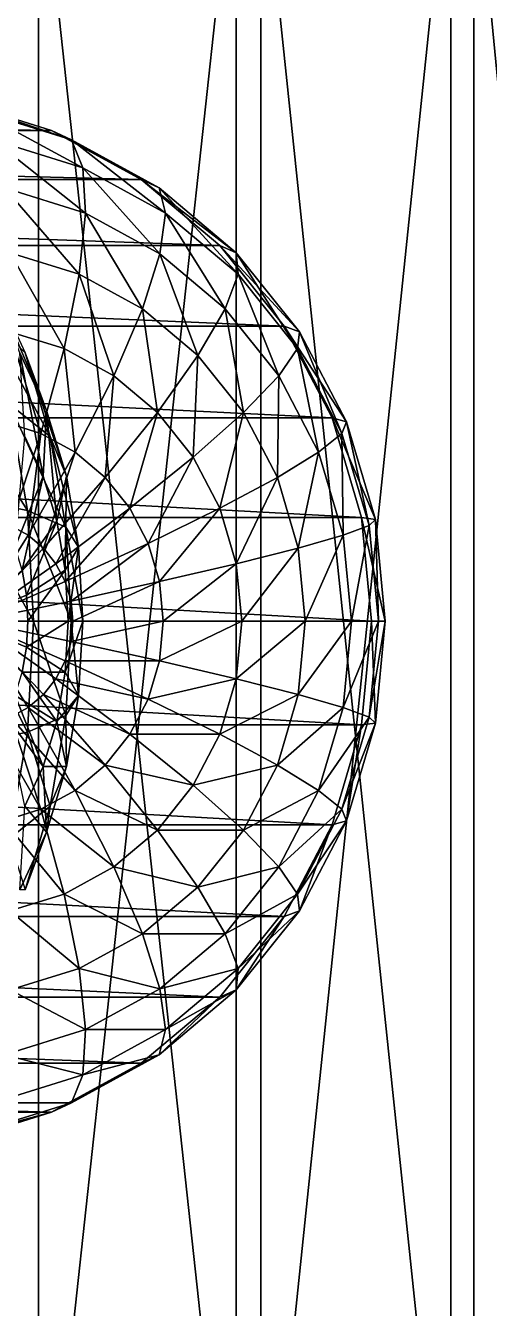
# Model space of a CAD drawing. Header units: millimetres. Extents: x -510 to 550, y -577 to 577.
# Drawn here: x 267.59 to 279.79, y 371.9 to 405.69 of the extents above; entities that cross this region are included whole.
import ezdxf

# ---------------------------------------------------------------- set-up
doc = ezdxf.new("R2010")
doc.units = ezdxf.units.MM
for name, color, linetype, true_color in [('main_case_cover', 7, 'Continuous', 0xd6dee3), ('main_case_floor_front', 7, 'Continuous', 0xd6dee3), ('reference_link2_joint_cover', 7, 'Continuous', 0xd6dee3), ('reference_link2_outer', 7, 'Continuous', 0xd6dee3), ('reference_link3_outer', 7, 'Continuous', 0xd6dee3)]:
    doc.layers.add(name, color=color, linetype=linetype, true_color=true_color)

msp = doc.modelspace()

# ---------------------------------------------------------------- linework, layer by layer
at = {"layer": 'main_case_cover', "true_color": 0xd6dee3}
for points in [[(-46, 327, 460), (326, 453, 460), (326, 327, 460)], [(-46, 327, 460), (-46, 453, 460), (326, 453, 460)], [(-46, 327, 466), (326, 327, 466), (326, 453, 466)], [(-46, 327, 466), (326, 453, 466), (-46, 453, 466)]]:
    msp.add_3dface(points, dxfattribs=at)
at = {"layer": 'main_case_floor_front', "true_color": 0xd6dee3}
for points in [[(-40, 327, 114), (320, 447, 114), (320, 327, 114)], [(-40, 327, 114), (-40, 447, 114), (320, 447, 114)], [(-40, 327, 120), (320, 327, 120), (320, 447, 120)], [(-40, 327, 120), (320, 447, 120), (-40, 447, 120)]]:
    msp.add_3dface(points, dxfattribs=at)
at = {"layer": 'reference_link2_joint_cover', "true_color": 0xd6dee3}
for points in [[(267.929, 417, 200.605), (262.071, 417, 200.093), (262.071, 363, 200.093)], [(267.929, 417, 200.605), (262.071, 363, 200.093), (267.929, 363, 200.605)], [(267.272, 417, 140.609), (273.131, 417, 141.121), (273.131, 363, 141.121)], [(267.272, 417, 140.609), (273.131, 363, 141.121), (267.272, 363, 140.609)], [(273.775, 417, 199.965), (267.929, 417, 200.605), (267.929, 363, 200.605)], [(273.775, 417, 199.965), (267.929, 363, 200.605), (273.775, 363, 199.965)], [(273.131, 417, 141.121), (278.777, 417, 142.767), (278.777, 363, 142.767)], [(273.131, 417, 141.121), (278.777, 363, 142.767), (273.131, 363, 141.121)], [(279.384, 417, 198.196), (273.775, 417, 199.965), (273.775, 363, 199.965)], [(279.384, 417, 198.196), (273.775, 363, 199.965), (279.384, 363, 198.196)], [(278.777, 417, 142.767), (283.994, 417, 145.482), (283.994, 363, 145.482)], [(278.777, 417, 142.767), (283.994, 363, 145.482), (278.777, 363, 142.767)], [(284.54, 417, 195.367), (279.384, 417, 198.196), (279.384, 363, 198.196)], [(284.54, 417, 195.367), (279.384, 363, 198.196), (284.54, 363, 195.367)]]:
    msp.add_3dface(points, dxfattribs=at)
at = {"layer": 'reference_link2_outer', "true_color": 0xd6dee3}
for points in [[(266.681, 399, 182.141), (267.574, 397.071, 183.448), (268.141, 395.556, 180.312)], [(266.681, 399, 182.141), (268.141, 395.556, 180.312), (267.439, 397.071, 179.286)], [(266.374, 398.315, 186.524), (267.155, 395.727, 187.666), (268.238, 394.871, 184.419)], [(266.374, 398.315, 186.524), (268.238, 394.871, 184.419), (267.574, 397.071, 183.448)], [(267.439, 397.071, 179.286), (268.141, 395.556, 180.312), (268.053, 393.827, 177.237)], [(267.439, 397.071, 179.286), (268.053, 393.827, 177.237), (267.569, 394.871, 176.53)], [(267.574, 397.071, 183.448), (268.238, 394.871, 184.419), (268.663, 393.827, 181.075)], [(267.574, 397.071, 183.448), (268.663, 393.827, 181.075), (268.141, 395.556, 180.312)], [(265.454, 396.364, 190.691), (265.989, 393.244, 191.472), (267.636, 392.92, 188.369)], [(265.454, 396.364, 190.691), (267.636, 392.92, 188.369), (267.155, 395.727, 187.666)], [(267.155, 395.727, 187.666), (267.636, 392.92, 188.369), (268.647, 392.483, 185.016)], [(267.155, 395.727, 187.666), (268.647, 392.483, 185.016), (268.238, 394.871, 184.419)], [(268.141, 395.556, 180.312), (268.413, 392.636, 177.763), (268.053, 393.827, 177.237)], [(268.141, 395.556, 180.312), (268.663, 393.827, 181.075), (268.413, 392.636, 177.763)], [(267.569, 394.871, 176.53), (268.053, 393.827, 177.237), (267.313, 391.951, 174.342)], [(268.238, 394.871, 184.419), (268.647, 392.483, 185.016), (268.984, 391.951, 181.544)], [(268.238, 394.871, 184.419), (268.984, 391.951, 181.544), (268.663, 393.827, 181.075)], [(268.053, 393.827, 177.237), (267.496, 391.344, 174.609), (267.313, 391.951, 174.342)], [(268.053, 393.827, 177.237), (268.413, 392.636, 177.763), (267.496, 391.344, 174.609)], [(268.663, 393.827, 181.075), (268.634, 391.344, 178.086), (268.413, 392.636, 177.763)], [(268.663, 393.827, 181.075), (268.984, 391.951, 181.544), (268.634, 391.344, 178.086)], [(265.989, 393.244, 191.472), (266.169, 390, 191.736), (267.798, 390, 188.606)], [(265.989, 393.244, 191.472), (267.798, 390, 188.606), (267.636, 392.92, 188.369)], [(267.636, 392.92, 188.369), (267.798, 390, 188.606), (268.786, 390, 185.218)], [(267.636, 392.92, 188.369), (268.786, 390, 185.218), (268.647, 392.483, 185.016)], [(268.413, 392.636, 177.763), (267.609, 390.685, 174.774), (267.496, 391.344, 174.609)], [(268.413, 392.636, 177.763), (268.634, 391.344, 178.086), (267.609, 390.685, 174.774)], [(268.647, 392.483, 185.016), (268.786, 390, 185.218), (269.093, 390, 181.703)], [(268.647, 392.483, 185.016), (269.093, 390, 181.703), (268.984, 391.951, 181.544)], [(268.984, 391.951, 181.544), (268.709, 390, 178.195), (268.634, 391.344, 178.086)], [(268.984, 391.951, 181.544), (269.093, 390, 181.703), (268.709, 390, 178.195)], [(267.496, 391.344, 174.609), (267.609, 390.685, 174.774), (265.95, 390, 171.737)], [(268.634, 391.344, 178.086), (267.647, 390, 174.83), (267.609, 390.685, 174.774)], [(268.634, 391.344, 178.086), (268.709, 390, 178.195), (267.647, 390, 174.83)], [(267.609, 390.685, 174.774), (267.647, 390, 174.83), (265.95, 390, 171.737)], [(267.647, 390, 174.83), (267.609, 389.315, 174.774), (265.95, 390, 171.737)], [(267.609, 389.315, 174.774), (267.496, 388.656, 174.609), (265.95, 390, 171.737)], [(266.169, 390, 191.736), (265.989, 386.756, 191.472), (267.636, 387.08, 188.369)], [(266.169, 390, 191.736), (267.636, 387.08, 188.369), (267.798, 390, 188.606)], [(268.709, 390, 178.195), (268.634, 388.656, 178.086), (267.609, 389.315, 174.774)], [(268.709, 390, 178.195), (267.609, 389.315, 174.774), (267.647, 390, 174.83)], [(267.798, 390, 188.606), (267.636, 387.08, 188.369), (268.647, 387.517, 185.016)], [(267.798, 390, 188.606), (268.647, 387.517, 185.016), (268.786, 390, 185.218)], [(269.093, 390, 181.703), (268.984, 388.049, 181.544), (268.634, 388.656, 178.086)], [(269.093, 390, 181.703), (268.634, 388.656, 178.086), (268.709, 390, 178.195)], [(268.786, 390, 185.218), (268.647, 387.517, 185.016), (268.984, 388.049, 181.544)], [(268.786, 390, 185.218), (268.984, 388.049, 181.544), (269.093, 390, 181.703)], [(268.634, 388.656, 178.086), (267.496, 388.656, 174.609), (267.609, 389.315, 174.774)], [(268.413, 387.364, 177.763), (267.313, 388.049, 174.342), (267.496, 388.656, 174.609)], [(268.634, 388.656, 178.086), (268.413, 387.364, 177.763), (267.496, 388.656, 174.609)], [(268.984, 388.049, 181.544), (268.413, 387.364, 177.763), (268.634, 388.656, 178.086)], [(268.053, 386.173, 177.237), (267.067, 387.517, 173.981), (267.313, 388.049, 174.342)], [(268.413, 387.364, 177.763), (268.053, 386.173, 177.237), (267.313, 388.049, 174.342)], [(268.984, 388.049, 181.544), (268.663, 386.173, 181.075), (268.413, 387.364, 177.763)], [(268.647, 387.517, 185.016), (268.663, 386.173, 181.075), (268.984, 388.049, 181.544)], [(268.053, 386.173, 177.237), (267.569, 385.129, 176.53), (267.067, 387.517, 173.981)], [(267.636, 387.08, 188.369), (268.238, 385.129, 184.419), (268.647, 387.517, 185.016)], [(268.663, 386.173, 181.075), (268.053, 386.173, 177.237), (268.413, 387.364, 177.763)], [(268.647, 387.517, 185.016), (268.238, 385.129, 184.419), (268.663, 386.173, 181.075)], [(265.989, 386.756, 191.472), (267.155, 384.273, 187.666), (267.636, 387.08, 188.369)], [(267.636, 387.08, 188.369), (267.155, 384.273, 187.666), (268.238, 385.129, 184.419)], [(268.141, 384.444, 180.312), (267.569, 385.129, 176.53), (268.053, 386.173, 177.237)], [(268.663, 386.173, 181.075), (268.141, 384.444, 180.312), (268.053, 386.173, 177.237)], [(268.238, 385.129, 184.419), (268.141, 384.444, 180.312), (268.663, 386.173, 181.075)], [(267.155, 384.273, 187.666), (267.574, 382.929, 183.448), (268.238, 385.129, 184.419)], [(268.141, 384.444, 180.312), (267.439, 382.929, 179.286), (267.569, 385.129, 176.53)], [(268.238, 385.129, 184.419), (267.574, 382.929, 183.448), (268.141, 384.444, 180.312)], [(267.574, 382.929, 183.448), (267.439, 382.929, 179.286), (268.141, 384.444, 180.312)]]:
    msp.add_3dface(points, dxfattribs=at)
at = {"layer": 'reference_link3_outer', "true_color": 0xd6dee3}
for points in [[(268.274, 402.934, 191.301), (265.716, 403.731, 190.705), (218.004, 403.731, 395.213)], [(268.274, 402.934, 191.301), (218.004, 403.731, 395.213), (220.562, 402.934, 395.809)], [(268.794, 402.686, 188.618), (266.286, 403.467, 188.033), (265.716, 403.731, 190.705)], [(268.794, 402.686, 188.618), (265.716, 403.731, 190.705), (268.274, 402.934, 191.301)], [(269.094, 401.95, 185.991), (266.731, 402.686, 185.44), (266.286, 403.467, 188.033)], [(269.094, 401.95, 185.991), (266.286, 403.467, 188.033), (268.794, 402.686, 188.618)], [(270.631, 401.641, 191.851), (268.274, 402.934, 191.301), (220.562, 402.934, 395.809)], [(270.631, 401.641, 191.851), (220.562, 402.934, 395.809), (222.919, 401.641, 396.359)], [(271.106, 401.417, 189.158), (268.794, 402.686, 188.618), (268.274, 402.934, 191.301)], [(271.106, 401.417, 189.158), (268.274, 402.934, 191.301), (270.631, 401.641, 191.851)], [(269.162, 400.754, 183.522), (267.035, 401.417, 183.026), (266.731, 402.686, 185.44)], [(269.162, 400.754, 183.522), (266.731, 402.686, 185.44), (269.094, 401.95, 185.991)], [(271.272, 400.754, 186.499), (269.094, 401.95, 185.991), (268.794, 402.686, 188.618)], [(271.272, 400.754, 186.499), (268.794, 402.686, 188.618), (271.106, 401.417, 189.158)], [(271.122, 399.679, 183.979), (269.162, 400.754, 183.522), (269.094, 401.95, 185.991)], [(271.122, 399.679, 183.979), (269.094, 401.95, 185.991), (271.272, 400.754, 186.499)], [(272.697, 399.899, 192.333), (270.631, 401.641, 191.851), (222.919, 401.641, 396.359)], [(272.697, 399.899, 192.333), (222.919, 401.641, 396.359), (224.985, 399.899, 396.841)], [(273.133, 399.709, 189.63), (271.106, 401.417, 189.158), (270.631, 401.641, 191.851)], [(273.133, 399.709, 189.63), (270.631, 401.641, 191.851), (272.697, 399.899, 192.333)], [(268.995, 399.146, 181.304), (267.187, 399.709, 180.882), (267.035, 401.417, 183.026)], [(268.995, 399.146, 181.304), (267.035, 401.417, 183.026), (269.162, 400.754, 183.522)], [(273.181, 399.146, 186.945), (271.272, 400.754, 186.499), (271.106, 401.417, 189.158)], [(273.181, 399.146, 186.945), (271.106, 401.417, 189.158), (273.133, 399.709, 189.63)], [(270.662, 398.231, 181.693), (268.995, 399.146, 181.304), (269.162, 400.754, 183.522)], [(270.662, 398.231, 181.693), (269.162, 400.754, 183.522), (271.122, 399.679, 183.979)], [(272.84, 398.231, 184.38), (271.122, 399.679, 183.979), (271.272, 400.754, 186.499)], [(272.84, 398.231, 184.38), (271.272, 400.754, 186.499), (273.181, 399.146, 186.945)], [(274.393, 397.778, 192.729), (272.697, 399.899, 192.333), (224.985, 399.899, 396.841)], [(274.393, 397.778, 192.729), (224.985, 399.899, 396.841), (226.68, 397.778, 397.237)], [(274.796, 397.629, 190.018), (273.133, 399.709, 189.63), (272.697, 399.899, 192.333)], [(274.796, 397.629, 190.018), (272.697, 399.899, 192.333), (274.393, 397.778, 192.729)], [(268.6, 397.186, 179.424), (267.179, 397.629, 179.093), (267.187, 399.709, 180.882)], [(268.6, 397.186, 179.424), (267.187, 399.709, 180.882), (268.995, 399.146, 181.304)], [(272.123, 397, 182.034), (270.662, 398.231, 181.693), (271.122, 399.679, 183.979)], [(272.123, 397, 182.034), (271.122, 399.679, 183.979), (272.84, 398.231, 184.38)], [(274.747, 397.186, 187.31), (273.181, 399.146, 186.945), (273.133, 399.709, 189.63)], [(274.747, 397.186, 187.31), (273.133, 399.709, 189.63), (274.796, 397.629, 190.018)], [(269.91, 396.467, 179.73), (268.6, 397.186, 179.424), (268.995, 399.146, 181.304)], [(269.91, 396.467, 179.73), (268.995, 399.146, 181.304), (270.662, 398.231, 181.693)], [(274.249, 396.467, 184.709), (272.84, 398.231, 184.38), (273.181, 399.146, 186.945)], [(274.249, 396.467, 184.709), (273.181, 399.146, 186.945), (274.747, 397.186, 187.31)], [(271.057, 395.5, 179.998), (269.91, 396.467, 179.73), (270.662, 398.231, 181.693)], [(271.057, 395.5, 179.998), (270.662, 398.231, 181.693), (272.123, 397, 182.034)], [(273.322, 395.5, 182.314), (272.123, 397, 182.034), (272.84, 398.231, 184.38)], [(273.322, 395.5, 182.314), (272.84, 398.231, 184.38), (274.249, 396.467, 184.709)], [(275.653, 395.358, 193.023), (274.393, 397.778, 192.729), (226.68, 397.778, 397.237)], [(275.653, 395.358, 193.023), (226.68, 397.778, 397.237), (227.94, 395.358, 397.531)], [(276.031, 395.255, 190.307), (274.796, 397.629, 190.018), (274.393, 397.778, 192.729)], [(276.031, 395.255, 190.307), (274.393, 397.778, 192.729), (275.653, 395.358, 193.023)], [(267.992, 394.95, 177.954), (267.013, 395.255, 177.726), (267.179, 397.629, 179.093)], [(267.992, 394.95, 177.954), (267.179, 397.629, 179.093), (268.6, 397.186, 179.424)], [(275.911, 394.95, 187.582), (274.747, 397.186, 187.31), (274.796, 397.629, 190.018)], [(275.911, 394.95, 187.582), (274.796, 397.629, 190.018), (276.031, 395.255, 190.307)], [(268.894, 394.455, 178.164), (267.992, 394.95, 177.954), (268.6, 397.186, 179.424)], [(268.894, 394.455, 178.164), (268.6, 397.186, 179.424), (269.91, 396.467, 179.73)], [(275.297, 394.455, 184.953), (274.249, 396.467, 184.709), (274.747, 397.186, 187.31)], [(275.297, 394.455, 184.953), (274.747, 397.186, 187.31), (275.911, 394.95, 187.582)], [(271.999, 394.321, 180.217), (271.057, 395.5, 179.998), (272.123, 397, 182.034)], [(271.999, 394.321, 180.217), (272.123, 397, 182.034), (273.322, 395.5, 182.314)], [(269.685, 393.788, 178.349), (268.894, 394.455, 178.164), (269.91, 396.467, 179.73)], [(269.685, 393.788, 178.349), (269.91, 396.467, 179.73), (271.057, 395.5, 179.998)], [(274.213, 393.788, 182.522), (273.322, 395.5, 182.314), (274.249, 396.467, 184.709)], [(274.213, 393.788, 182.522), (274.249, 396.467, 184.709), (275.297, 394.455, 184.953)], [(270.334, 392.977, 178.5), (269.685, 393.788, 178.349), (271.057, 395.5, 179.998)], [(270.334, 392.977, 178.5), (271.057, 395.5, 179.998), (271.999, 394.321, 180.217)], [(272.699, 392.977, 180.381), (271.999, 394.321, 180.217), (273.322, 395.5, 182.314)], [(272.699, 392.977, 180.381), (273.322, 395.5, 182.314), (274.213, 393.788, 182.522)], [(276.429, 392.731, 193.204), (275.653, 395.358, 193.023), (227.94, 395.358, 397.531)], [(276.429, 392.731, 193.204), (227.94, 395.358, 397.531), (228.716, 392.731, 397.712)], [(267.194, 392.523, 176.95), (267.013, 395.255, 177.726), (267.992, 394.95, 177.954)], [(276.792, 392.679, 190.484), (276.031, 395.255, 190.307), (275.653, 395.358, 193.023)], [(276.792, 392.679, 190.484), (275.653, 395.358, 193.023), (276.429, 392.731, 193.204)], [(276.628, 392.523, 187.749), (275.911, 394.95, 187.582), (276.031, 395.255, 190.307)], [(276.628, 392.523, 187.749), (276.031, 395.255, 190.307), (276.792, 392.679, 190.484)], [(267.654, 392.271, 177.057), (267.194, 392.523, 176.95), (267.992, 394.95, 177.954)], [(267.654, 392.271, 177.057), (267.992, 394.95, 177.954), (268.894, 394.455, 178.164)], [(275.942, 392.271, 185.104), (275.297, 394.455, 184.953), (275.911, 394.95, 187.582)], [(275.942, 392.271, 185.104), (275.911, 394.95, 187.582), (276.628, 392.523, 187.749)], [(268.057, 391.931, 177.151), (267.654, 392.271, 177.057), (268.894, 394.455, 178.164)], [(268.057, 391.931, 177.151), (268.894, 394.455, 178.164), (269.685, 393.788, 178.349)], [(274.761, 391.931, 182.65), (274.213, 393.788, 182.522), (275.297, 394.455, 184.953)], [(274.761, 391.931, 182.65), (275.297, 394.455, 184.953), (275.942, 392.271, 185.104)], [(270.816, 392.05, 178.613), (270.334, 392.977, 178.5), (271.999, 394.321, 180.217)], [(270.816, 392.05, 178.613), (271.999, 394.321, 180.217), (272.699, 392.977, 180.381)], [(268.388, 391.517, 177.228), (268.057, 391.931, 177.151), (269.685, 393.788, 178.349)], [(268.388, 391.517, 177.228), (269.685, 393.788, 178.349), (270.334, 392.977, 178.5)], [(273.13, 391.517, 180.481), (272.699, 392.977, 180.381), (274.213, 393.788, 182.522)], [(273.13, 391.517, 180.481), (274.213, 393.788, 182.522), (274.761, 391.931, 182.65)], [(276.691, 390, 193.265), (276.429, 392.731, 193.204), (228.716, 392.731, 397.712)], [(276.691, 390, 193.265), (228.716, 392.731, 397.712), (228.978, 390, 397.773)], [(268.634, 391.045, 177.286), (268.388, 391.517, 177.228), (270.334, 392.977, 178.5)], [(268.634, 391.045, 177.286), (270.334, 392.977, 178.5), (270.816, 392.05, 178.613)], [(271.113, 391.045, 178.682), (270.816, 392.05, 178.613), (272.699, 392.977, 180.381)], [(271.113, 391.045, 178.682), (272.699, 392.977, 180.381), (273.13, 391.517, 180.481)], [(277.049, 390, 190.544), (276.792, 392.679, 190.484), (276.429, 392.731, 193.204)], [(277.049, 390, 190.544), (276.429, 392.731, 193.204), (276.691, 390, 193.265)], [(276.87, 390, 187.805), (276.628, 392.523, 187.749), (276.792, 392.679, 190.484)], [(276.87, 390, 187.805), (276.792, 392.679, 190.484), (277.049, 390, 190.544)], [(266.237, 390, 176.45), (267.194, 392.523, 176.95), (267.654, 392.271, 177.057)], [(276.16, 390, 185.154), (275.942, 392.271, 185.104), (276.628, 392.523, 187.749)], [(276.16, 390, 185.154), (276.628, 392.523, 187.749), (276.87, 390, 187.805)], [(266.237, 390, 176.45), (267.654, 392.271, 177.057), (268.057, 391.931, 177.151)], [(268.785, 390.533, 177.321), (268.634, 391.045, 177.286), (270.816, 392.05, 178.613)], [(268.785, 390.533, 177.321), (270.816, 392.05, 178.613), (271.113, 391.045, 178.682)], [(274.946, 390, 182.693), (274.761, 391.931, 182.65), (275.942, 392.271, 185.104)], [(274.946, 390, 182.693), (275.942, 392.271, 185.104), (276.16, 390, 185.154)], [(266.237, 390, 176.45), (268.057, 391.931, 177.151), (268.388, 391.517, 177.228)], [(273.276, 390, 180.515), (273.13, 391.517, 180.481), (274.761, 391.931, 182.65)], [(273.276, 390, 180.515), (274.761, 391.931, 182.65), (274.946, 390, 182.693)], [(266.237, 390, 176.45), (268.388, 391.517, 177.228), (268.634, 391.045, 177.286)], [(271.213, 390, 178.705), (271.113, 391.045, 178.682), (273.13, 391.517, 180.481)], [(271.213, 390, 178.705), (273.13, 391.517, 180.481), (273.276, 390, 180.515)], [(266.237, 390, 176.45), (268.634, 391.045, 177.286), (268.785, 390.533, 177.321)], [(268.836, 390, 177.333), (268.785, 390.533, 177.321), (271.113, 391.045, 178.682)], [(268.836, 390, 177.333), (271.113, 391.045, 178.682), (271.213, 390, 178.705)], [(266.237, 390, 176.45), (268.785, 390.533, 177.321), (268.836, 390, 177.333)], [(276.429, 387.269, 193.204), (228.978, 390, 397.773), (228.716, 387.269, 397.712)], [(276.429, 387.269, 193.204), (276.691, 390, 193.265), (228.978, 390, 397.773)], [(266.237, 390, 176.45), (267.654, 387.729, 177.057), (267.194, 387.477, 176.95)], [(266.237, 390, 176.45), (268.057, 388.069, 177.151), (267.654, 387.729, 177.057)], [(266.237, 390, 176.45), (268.388, 388.483, 177.228), (268.057, 388.069, 177.151)], [(266.237, 390, 176.45), (268.634, 388.955, 177.286), (268.388, 388.483, 177.228)], [(266.237, 390, 176.45), (268.785, 389.467, 177.321), (268.634, 388.955, 177.286)], [(266.237, 390, 176.45), (268.836, 390, 177.333), (268.785, 389.467, 177.321)], [(268.785, 389.467, 177.321), (268.836, 390, 177.333), (271.213, 390, 178.705)], [(268.785, 389.467, 177.321), (271.213, 390, 178.705), (271.113, 388.955, 178.682)], [(271.113, 388.955, 178.682), (271.213, 390, 178.705), (273.276, 390, 180.515)], [(271.113, 388.955, 178.682), (273.276, 390, 180.515), (273.13, 388.483, 180.481)], [(273.13, 388.483, 180.481), (273.276, 390, 180.515), (274.946, 390, 182.693)], [(273.13, 388.483, 180.481), (274.946, 390, 182.693), (274.761, 388.069, 182.65)], [(274.761, 388.069, 182.65), (274.946, 390, 182.693), (276.16, 390, 185.154)], [(274.761, 388.069, 182.65), (276.16, 390, 185.154), (275.942, 387.729, 185.104)], [(275.942, 387.729, 185.104), (276.16, 390, 185.154), (276.87, 390, 187.805)], [(275.942, 387.729, 185.104), (276.87, 390, 187.805), (276.628, 387.477, 187.749)], [(276.792, 387.321, 190.484), (276.691, 390, 193.265), (276.429, 387.269, 193.204)], [(276.628, 387.477, 187.749), (276.87, 390, 187.805), (277.049, 390, 190.544)], [(276.628, 387.477, 187.749), (277.049, 390, 190.544), (276.792, 387.321, 190.484)], [(276.792, 387.321, 190.484), (277.049, 390, 190.544), (276.691, 390, 193.265)], [(268.634, 388.955, 177.286), (268.785, 389.467, 177.321), (271.113, 388.955, 178.682)], [(268.388, 388.483, 177.228), (268.634, 388.955, 177.286), (270.816, 387.95, 178.613)], [(268.634, 388.955, 177.286), (271.113, 388.955, 178.682), (270.816, 387.95, 178.613)], [(270.816, 387.95, 178.613), (271.113, 388.955, 178.682), (273.13, 388.483, 180.481)], [(268.057, 388.069, 177.151), (268.388, 388.483, 177.228), (270.334, 387.023, 178.5)], [(268.388, 388.483, 177.228), (270.816, 387.95, 178.613), (270.334, 387.023, 178.5)], [(270.816, 387.95, 178.613), (273.13, 388.483, 180.481), (272.699, 387.023, 180.381)], [(272.699, 387.023, 180.381), (273.13, 388.483, 180.481), (274.761, 388.069, 182.65)], [(267.654, 387.729, 177.057), (268.057, 388.069, 177.151), (269.685, 386.212, 178.349)], [(268.057, 388.069, 177.151), (270.334, 387.023, 178.5), (269.685, 386.212, 178.349)], [(270.334, 387.023, 178.5), (270.816, 387.95, 178.613), (272.699, 387.023, 180.381)], [(272.699, 387.023, 180.381), (274.761, 388.069, 182.65), (274.213, 386.212, 182.522)], [(274.213, 386.212, 182.522), (274.761, 388.069, 182.65), (275.942, 387.729, 185.104)], [(267.194, 387.477, 176.95), (267.654, 387.729, 177.057), (268.894, 385.545, 178.164)], [(267.654, 387.729, 177.057), (269.685, 386.212, 178.349), (268.894, 385.545, 178.164)], [(274.213, 386.212, 182.522), (275.942, 387.729, 185.104), (275.297, 385.545, 184.953)], [(275.297, 385.545, 184.953), (275.942, 387.729, 185.104), (276.628, 387.477, 187.749)], [(275.653, 384.642, 193.023), (228.716, 387.269, 397.712), (227.94, 384.642, 397.531)], [(275.653, 384.642, 193.023), (276.429, 387.269, 193.204), (228.716, 387.269, 397.712)], [(266.695, 387.321, 176.833), (267.194, 387.477, 176.95), (267.992, 385.05, 177.954)], [(266.695, 387.321, 176.833), (267.992, 385.05, 177.954), (267.013, 384.745, 177.726)], [(267.194, 387.477, 176.95), (268.894, 385.545, 178.164), (267.992, 385.05, 177.954)], [(275.297, 385.545, 184.953), (276.628, 387.477, 187.749), (275.911, 385.05, 187.582)], [(276.031, 384.745, 190.307), (276.429, 387.269, 193.204), (275.653, 384.642, 193.023)], [(275.911, 385.05, 187.582), (276.628, 387.477, 187.749), (276.792, 387.321, 190.484)], [(275.911, 385.05, 187.582), (276.792, 387.321, 190.484), (276.031, 384.745, 190.307)], [(276.031, 384.745, 190.307), (276.792, 387.321, 190.484), (276.429, 387.269, 193.204)], [(269.685, 386.212, 178.349), (270.334, 387.023, 178.5), (271.999, 385.679, 180.217)], [(270.334, 387.023, 178.5), (272.699, 387.023, 180.381), (271.999, 385.679, 180.217)], [(271.999, 385.679, 180.217), (272.699, 387.023, 180.381), (274.213, 386.212, 182.522)], [(268.894, 385.545, 178.164), (269.685, 386.212, 178.349), (271.057, 384.5, 179.998)], [(269.685, 386.212, 178.349), (271.999, 385.679, 180.217), (271.057, 384.5, 179.998)], [(271.999, 385.679, 180.217), (274.213, 386.212, 182.522), (273.322, 384.5, 182.314)], [(273.322, 384.5, 182.314), (274.213, 386.212, 182.522), (275.297, 385.545, 184.953)], [(271.057, 384.5, 179.998), (271.999, 385.679, 180.217), (273.322, 384.5, 182.314)], [(267.992, 385.05, 177.954), (268.894, 385.545, 178.164), (269.91, 383.533, 179.73)], [(268.894, 385.545, 178.164), (271.057, 384.5, 179.998), (269.91, 383.533, 179.73)], [(273.322, 384.5, 182.314), (275.297, 385.545, 184.953), (274.249, 383.533, 184.709)], [(274.249, 383.533, 184.709), (275.297, 385.545, 184.953), (275.911, 385.05, 187.582)], [(267.013, 384.745, 177.726), (267.992, 385.05, 177.954), (268.6, 382.814, 179.424)], [(267.992, 385.05, 177.954), (269.91, 383.533, 179.73), (268.6, 382.814, 179.424)], [(274.249, 383.533, 184.709), (275.911, 385.05, 187.582), (274.747, 382.814, 187.31)], [(274.747, 382.814, 187.31), (275.911, 385.05, 187.582), (276.031, 384.745, 190.307)], [(274.393, 382.222, 192.729), (227.94, 384.642, 397.531), (226.68, 382.222, 397.237)], [(274.393, 382.222, 192.729), (275.653, 384.642, 193.023), (227.94, 384.642, 397.531)], [(267.013, 384.745, 177.726), (268.6, 382.814, 179.424), (267.179, 382.371, 179.093)], [(274.796, 382.371, 190.018), (275.653, 384.642, 193.023), (274.393, 382.222, 192.729)], [(274.747, 382.814, 187.31), (276.031, 384.745, 190.307), (274.796, 382.371, 190.018)], [(274.796, 382.371, 190.018), (276.031, 384.745, 190.307), (275.653, 384.642, 193.023)], [(269.91, 383.533, 179.73), (271.057, 384.5, 179.998), (272.123, 383, 182.034)], [(271.057, 384.5, 179.998), (273.322, 384.5, 182.314), (272.123, 383, 182.034)], [(272.123, 383, 182.034), (273.322, 384.5, 182.314), (274.249, 383.533, 184.709)], [(268.6, 382.814, 179.424), (269.91, 383.533, 179.73), (270.662, 381.769, 181.693)], [(269.91, 383.533, 179.73), (272.123, 383, 182.034), (270.662, 381.769, 181.693)], [(272.123, 383, 182.034), (274.249, 383.533, 184.709), (272.84, 381.769, 184.38)], [(272.84, 381.769, 184.38), (274.249, 383.533, 184.709), (274.747, 382.814, 187.31)], [(270.662, 381.769, 181.693), (272.123, 383, 182.034), (272.84, 381.769, 184.38)], [(267.179, 382.371, 179.093), (268.6, 382.814, 179.424), (268.995, 380.854, 181.304)], [(268.6, 382.814, 179.424), (270.662, 381.769, 181.693), (268.995, 380.854, 181.304)], [(272.84, 381.769, 184.38), (274.747, 382.814, 187.31), (273.181, 380.854, 186.945)], [(273.181, 380.854, 186.945), (274.747, 382.814, 187.31), (274.796, 382.371, 190.018)], [(272.697, 380.101, 192.333), (226.68, 382.222, 397.237), (224.985, 380.101, 396.841)], [(272.697, 380.101, 192.333), (274.393, 382.222, 192.729), (226.68, 382.222, 397.237)], [(267.179, 382.371, 179.093), (268.995, 380.854, 181.304), (267.187, 380.291, 180.882)], [(273.133, 380.291, 189.63), (274.393, 382.222, 192.729), (272.697, 380.101, 192.333)], [(273.181, 380.854, 186.945), (274.796, 382.371, 190.018), (273.133, 380.291, 189.63)], [(273.133, 380.291, 189.63), (274.796, 382.371, 190.018), (274.393, 382.222, 192.729)], [(268.995, 380.854, 181.304), (270.662, 381.769, 181.693), (271.122, 380.321, 183.979)], [(270.662, 381.769, 181.693), (272.84, 381.769, 184.38), (271.122, 380.321, 183.979)], [(271.122, 380.321, 183.979), (272.84, 381.769, 184.38), (273.181, 380.854, 186.945)], [(267.187, 380.291, 180.882), (268.995, 380.854, 181.304), (269.162, 379.246, 183.522)], [(268.995, 380.854, 181.304), (271.122, 380.321, 183.979), (269.162, 379.246, 183.522)], [(271.122, 380.321, 183.979), (273.181, 380.854, 186.945), (271.272, 379.246, 186.499)], [(271.272, 379.246, 186.499), (273.181, 380.854, 186.945), (273.133, 380.291, 189.63)], [(267.187, 380.291, 180.882), (269.162, 379.246, 183.522), (267.035, 378.583, 183.026)], [(269.162, 379.246, 183.522), (271.122, 380.321, 183.979), (271.272, 379.246, 186.499)], [(271.272, 379.246, 186.499), (273.133, 380.291, 189.63), (271.106, 378.583, 189.158)], [(271.106, 378.583, 189.158), (273.133, 380.291, 189.63), (272.697, 380.101, 192.333)], [(270.631, 378.359, 191.851), (224.985, 380.101, 396.841), (222.919, 378.359, 396.359)], [(270.631, 378.359, 191.851), (272.697, 380.101, 192.333), (224.985, 380.101, 396.841)], [(271.106, 378.583, 189.158), (272.697, 380.101, 192.333), (270.631, 378.359, 191.851)], [(267.035, 378.583, 183.026), (269.162, 379.246, 183.522), (269.094, 378.05, 185.991)], [(269.162, 379.246, 183.522), (271.272, 379.246, 186.499), (269.094, 378.05, 185.991)], [(269.094, 378.05, 185.991), (271.272, 379.246, 186.499), (271.106, 378.583, 189.158)], [(267.035, 378.583, 183.026), (269.094, 378.05, 185.991), (266.731, 377.314, 185.44)], [(269.094, 378.05, 185.991), (271.106, 378.583, 189.158), (268.794, 377.314, 188.618)], [(268.794, 377.314, 188.618), (271.106, 378.583, 189.158), (270.631, 378.359, 191.851)], [(268.274, 377.066, 191.301), (222.919, 378.359, 396.359), (220.562, 377.066, 395.809)], [(268.274, 377.066, 191.301), (270.631, 378.359, 191.851), (222.919, 378.359, 396.359)], [(268.794, 377.314, 188.618), (270.631, 378.359, 191.851), (268.274, 377.066, 191.301)], [(266.731, 377.314, 185.44), (269.094, 378.05, 185.991), (268.794, 377.314, 188.618)], [(266.731, 377.314, 185.44), (268.794, 377.314, 188.618), (266.286, 376.533, 188.033)], [(266.286, 376.533, 188.033), (268.794, 377.314, 188.618), (268.274, 377.066, 191.301)], [(265.716, 376.269, 190.705), (268.274, 377.066, 191.301), (220.562, 377.066, 395.809)], [(266.286, 376.533, 188.033), (268.274, 377.066, 191.301), (265.716, 376.269, 190.705)]]:
    msp.add_3dface(points, dxfattribs=at)

doc.saveas('drawing.dxf')
